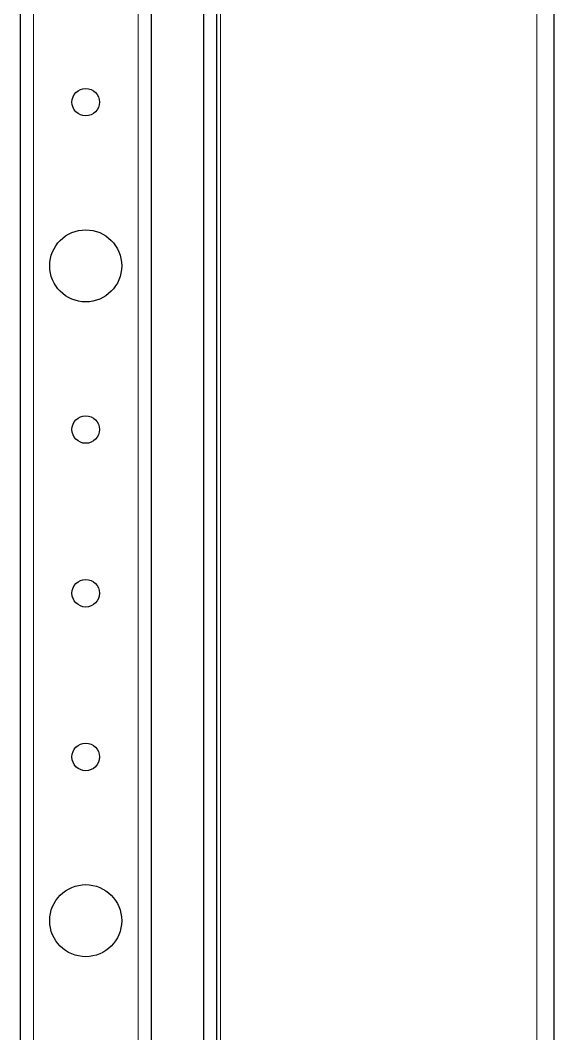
# Model space of a CAD drawing. Header units: millimetres. Extents: x -1134 to 2940, y -1538 to 1219.
# Drawn here: x -349.9 to -268.4, y -838.5 to -683.7 of the extents above; entities that cross this region are included whole.
import ezdxf

# ---------------------------------------------------------------- set-up
doc = ezdxf.new("R2010")
doc.units = ezdxf.units.MM

msp = doc.modelspace()

# ---------------------------------------------------------------- linework, layer by layer
at = {"color": 7, "linetype": 'Continuous', "lineweight": 25}
for p, q in [((-321.94, 520.28), (-321.94, -962.72)), ((-319.94, 520.28), (-319.94, -962.72)), ((-268.44, 510.57), (-268.44, -953)), ((-349.94, 496.28), (-349.94, -938.72)), ((-329.94, 496.28), (-329.94, -938.72))]:
    msp.add_line(p, q, dxfattribs=at)
at = {"color": 8, "linetype": 'Continuous', "lineweight": 18}
for p, q in [((-319.34, -962.72), (-319.34, 520.28)), ((-271.04, 506.07), (-271.04, -948.5)), ((-347.94, 496.28), (-347.94, -938.72)), ((-331.94, 496.28), (-331.94, -938.72))]:
    msp.add_line(p, q, dxfattribs=at)
at = {"color": 7, "linetype": 'Continuous', "lineweight": 25}
for centre, radius in [((-339.94, -696.22), 2.1), ((-339.94, -721.22), 5.5), ((-339.94, -746.22), 2.1), ((-339.94, -771.22), 2.1), ((-339.94, -796.22), 2.1), ((-339.94, -821.22), 5.5)]:
    msp.add_circle(centre, radius, dxfattribs=at)

doc.saveas('drawing.dxf')
